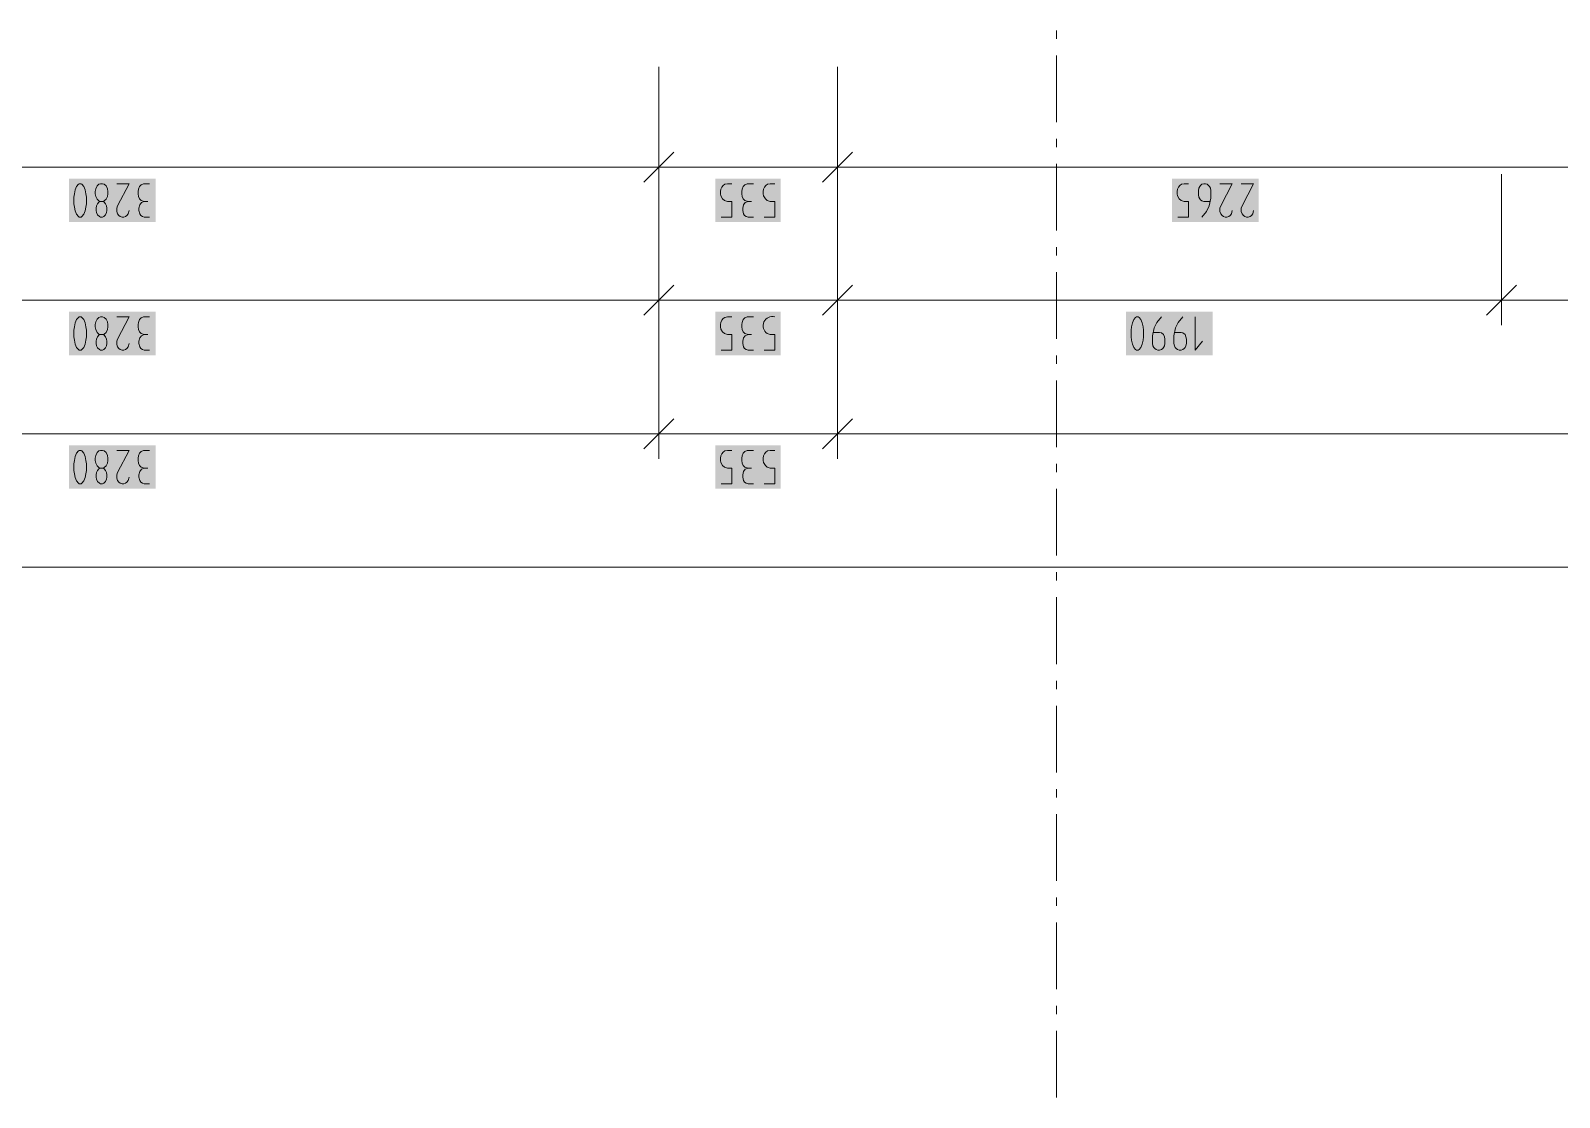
# Model space of a CAD drawing. Header units: millimetres. Extents: x 0 to 594, y 0 to 420.
# Drawn here: x 121.95 to 163.94, y 93.02 to 122.33 of the extents above; entities that cross this region are included whole.
import ezdxf

# ---------------------------------------------------------------- set-up
doc = ezdxf.new("R2010")
doc.units = ezdxf.units.MM
doc.header["$LTSCALE"] = 8
doc.layers.add('PDF_Koty delkove', color=7, linetype='Continuous')
doc.layers.add('PDF_Osy hlavni', color=7, linetype='Continuous')

msp = doc.modelspace()

# ---------------------------------------------------------------- linework, layer by layer
at = {"layer": 'PDF_Koty delkove', "lineweight": 18}
for points in [[(139.207, 118.581), (139.207, 121.329)], [(144.112, 118.581), (144.112, 121.329)], [(139.207, 119.268), (139.207, 118.581), (139.207, 117.894)], [(144.112, 119.268), (144.112, 118.581), (144.112, 117.894)], [(139.619, 118.993), (138.795, 118.169)], [(144.524, 118.993), (143.7, 118.169)], [(95.862, 118.581), (109.188, 118.581), (139.207, 118.581), (144.112, 118.581), (164.877, 118.581), (176.37, 118.581), (188.961, 118.581), (201.784, 118.581), (207.233, 118.581), (216.392, 118.581), (229.214, 118.581), (240.846, 118.581)], [(124.32, 118.123), (124.662, 118.123), (124.344, 117.512), (124.32, 117.451), (124.32, 117.359), (124.344, 117.299), (124.381, 117.253), (124.417, 117.222), (124.466, 117.207), (124.515, 117.207), (124.564, 117.222), (124.601, 117.253), (124.637, 117.299), (124.662, 117.39)], [(125.224, 118.123), (125.053, 118.123), (124.993, 118.092), (124.943, 118.046), (124.919, 117.97), (124.907, 117.909), (124.907, 117.848), (124.919, 117.772), (124.943, 117.711), (124.993, 117.665), (125.078, 117.634)], [(139.207, 114.923), (139.207, 118.389)], [(140.925, 117.207), (141.218, 117.207), (141.218, 117.634), (141.096, 117.634), (141.011, 117.665), (140.962, 117.711), (140.913, 117.787), (140.901, 117.848), (140.901, 117.909), (140.913, 117.97), (140.937, 118.031), (140.974, 118.077), (141.023, 118.108), (141.096, 118.123), (141.218, 118.123)], [(141.806, 118.123), (141.635, 118.123), (141.574, 118.092), (141.525, 118.046), (141.5, 117.97), (141.488, 117.909), (141.488, 117.848), (141.5, 117.772), (141.525, 117.711), (141.574, 117.665), (141.659, 117.634)], [(142.393, 117.207), (142.393, 117.634), (142.27, 117.634), (142.185, 117.665), (142.136, 117.711), (142.087, 117.787), (142.075, 117.848), (142.075, 117.909), (142.087, 117.97), (142.112, 118.031), (142.148, 118.077), (142.197, 118.108), (142.27, 118.123), (142.393, 118.123)], [(144.112, 114.923), (144.112, 118.389)], [(153.466, 117.207), (153.76, 117.207), (153.76, 117.634), (153.637, 117.634), (153.552, 117.665), (153.503, 117.711), (153.455, 117.787), (153.442, 117.848), (153.442, 117.909), (153.455, 117.97), (153.479, 118.031), (153.516, 118.077), (153.564, 118.108), (153.637, 118.123), (153.76, 118.123)], [(154.347, 117.634), (154.176, 117.634), (154.127, 117.65), (154.09, 117.68), (154.066, 117.711), (154.042, 117.756), (154.029, 117.817), (154.029, 117.939), (154.042, 118.001), (154.066, 118.046), (154.09, 118.077), (154.127, 118.108), (154.176, 118.123), (154.225, 118.123), (154.274, 118.108), (154.31, 118.077), (154.335, 118.046), (154.36, 118.001), (154.372, 117.939), (154.372, 117.726), (154.323, 117.512), (154.25, 117.359), (154.127, 117.207)], [(154.616, 118.123), (154.959, 118.123), (154.641, 117.512), (154.616, 117.451), (154.616, 117.359), (154.641, 117.299), (154.677, 117.253), (154.714, 117.222), (154.763, 117.207), (154.812, 117.207), (154.861, 117.222), (154.898, 117.253), (154.934, 117.299), (154.959, 117.39)], [(155.204, 118.123), (155.546, 118.123), (155.228, 117.512), (155.204, 117.451), (155.204, 117.359), (155.228, 117.299), (155.264, 117.253), (155.301, 117.222), (155.35, 117.207), (155.399, 117.207), (155.448, 117.222), (155.485, 117.253), (155.521, 117.299), (155.546, 117.39)], [(162.355, 114.923), (162.355, 118.389)], [(123.953, 117.634), (123.977, 117.619), (124.014, 117.573), (124.038, 117.512), (124.05, 117.451), (124.05, 117.39), (124.038, 117.329), (124.014, 117.268), (123.964, 117.222), (123.928, 117.207), (123.879, 117.207), (123.843, 117.222), (123.793, 117.268), (123.769, 117.329), (123.757, 117.39), (123.757, 117.451), (123.769, 117.512), (123.793, 117.573), (123.83, 117.619), (123.854, 117.634)], [(124.98, 117.253), (124.955, 117.299), (124.931, 117.39), (124.931, 117.451), (124.955, 117.543), (125.004, 117.604), (125.078, 117.634), (125.175, 117.634)], [(141.806, 117.207), (141.659, 117.207), (141.61, 117.222), (141.561, 117.253), (141.536, 117.299), (141.512, 117.39), (141.512, 117.451), (141.536, 117.543), (141.585, 117.604), (141.659, 117.634), (141.756, 117.634)], [(125.224, 117.207), (125.078, 117.207), (125.029, 117.222), (124.98, 117.253)], [(142.099, 117.207), (142.393, 117.207)], [(139.207, 111.254), (139.207, 115.636)], [(139.207, 115.61), (139.207, 114.923), (139.207, 114.236)], [(144.112, 111.254), (144.112, 115.636)], [(144.112, 115.61), (144.112, 114.923), (144.112, 114.236)], [(162.355, 115.61), (162.355, 114.923), (162.355, 114.236)], [(139.619, 115.335), (138.795, 114.511)], [(144.524, 115.335), (143.7, 114.511)], [(162.767, 115.335), (161.943, 114.511)], [(542.628, 114.923), (535.955, 114.923), (527.974, 114.923), (509.656, 114.923), (471.922, 114.923), (428.509, 114.923), (397.232, 114.923), (368.84, 114.923), (332.021, 114.923), (303.629, 114.923), (281.831, 114.923), (253.439, 114.923), (216.621, 114.923), (188.229, 114.923), (162.355, 114.923), (144.112, 114.923), (139.207, 114.923), (109.188, 114.923), (95.862, 114.923)], [(124.32, 114.465), (124.662, 114.465), (124.344, 113.854), (124.32, 113.793), (124.32, 113.702), (124.344, 113.641), (124.381, 113.595), (124.417, 113.564), (124.466, 113.549), (124.515, 113.549), (124.564, 113.564), (124.601, 113.595), (124.637, 113.641), (124.662, 113.732)], [(125.224, 114.465), (125.053, 114.465), (124.993, 114.434), (124.943, 114.388), (124.919, 114.312), (124.907, 114.251), (124.907, 114.19), (124.919, 114.114), (124.943, 114.053), (124.993, 114.007), (125.078, 113.976)], [(140.925, 113.549), (141.218, 113.549), (141.218, 113.976), (141.096, 113.976), (141.011, 114.007), (140.962, 114.053), (140.913, 114.129), (140.901, 114.19), (140.901, 114.251), (140.913, 114.312), (140.937, 114.373), (140.974, 114.419), (141.023, 114.45), (141.096, 114.465), (141.218, 114.465)], [(141.806, 114.465), (141.635, 114.465), (141.574, 114.434), (141.525, 114.388), (141.5, 114.312), (141.488, 114.251), (141.488, 114.19), (141.5, 114.114), (141.525, 114.053), (141.574, 114.007), (141.659, 113.976)], [(153.013, 114.465), (152.89, 114.312), (152.817, 114.159), (152.768, 113.946), (152.768, 113.732), (152.781, 113.671), (152.805, 113.626), (152.829, 113.595), (152.866, 113.564), (152.915, 113.549), (152.964, 113.549), (153.013, 113.564), (153.049, 113.595), (153.074, 113.626), (153.099, 113.671), (153.111, 113.732), (153.111, 113.854), (153.099, 113.915), (153.074, 113.976), (153.013, 114.022), (152.964, 114.038), (152.793, 114.038)], [(153.6, 114.465), (153.477, 114.312), (153.404, 114.159), (153.356, 113.946), (153.356, 113.732), (153.368, 113.671), (153.392, 113.626), (153.416, 113.595), (153.453, 113.564), (153.502, 113.549), (153.551, 113.549), (153.6, 113.564), (153.637, 113.595), (153.661, 113.626), (153.686, 113.671), (153.698, 113.732), (153.698, 113.854), (153.686, 113.915), (153.661, 113.976), (153.6, 114.022), (153.551, 114.038)], [(153.943, 114.465), (153.943, 113.549), (154.138, 113.793)], [(124.038, 113.854), (124.05, 113.793), (124.05, 113.732), (124.038, 113.671), (124.014, 113.61), (123.964, 113.564), (123.928, 113.549), (123.879, 113.549), (123.843, 113.564), (123.793, 113.61), (123.769, 113.671), (123.757, 113.732), (123.757, 113.793), (123.769, 113.854), (123.793, 113.915), (123.83, 113.961), (123.854, 113.976)], [(123.953, 113.976), (123.977, 113.961), (124.014, 113.915), (124.038, 113.854)], [(124.931, 113.793), (124.955, 113.885), (125.004, 113.946), (125.078, 113.976), (125.175, 113.976)], [(141.806, 113.549), (141.659, 113.549), (141.61, 113.564), (141.561, 113.595), (141.536, 113.641), (141.512, 113.732), (141.512, 113.793), (141.536, 113.885), (141.585, 113.946), (141.659, 113.976), (141.756, 113.976)], [(153.551, 114.038), (153.38, 114.038)], [(125.224, 113.549), (125.078, 113.549), (125.029, 113.564), (124.98, 113.595), (124.955, 113.641), (124.931, 113.732), (124.931, 113.793)], [(139.207, 111.941), (139.207, 111.254), (139.207, 110.567)], [(144.112, 111.941), (144.112, 111.254), (144.112, 110.567)], [(139.619, 111.666), (138.795, 110.842)], [(144.524, 111.666), (143.7, 110.842)], [(527.974, 111.254), (337.345, 111.254), (144.112, 111.254), (139.207, 111.254), (109.188, 111.254), (95.862, 111.254)], [(123.145, 110.429), (123.145, 110.246), (123.158, 110.155), (123.182, 110.048), (123.219, 109.956), (123.267, 109.895), (123.292, 109.88), (123.341, 109.88), (123.366, 109.895), (123.414, 109.956), (123.451, 110.048), (123.476, 110.155), (123.488, 110.246), (123.488, 110.429), (123.476, 110.521), (123.451, 110.628), (123.414, 110.719), (123.366, 110.781), (123.341, 110.796), (123.292, 110.796), (123.267, 110.781), (123.219, 110.719), (123.182, 110.628), (123.158, 110.521), (123.145, 110.429)], [(124.32, 110.796), (124.662, 110.796), (124.344, 110.185), (124.32, 110.124), (124.32, 110.032), (124.344, 109.972), (124.381, 109.926), (124.417, 109.895), (124.466, 109.88)], [(125.224, 110.796), (125.053, 110.796), (124.993, 110.765), (124.943, 110.719), (124.919, 110.643), (124.907, 110.582), (124.907, 110.521), (124.919, 110.445), (124.943, 110.384), (124.993, 110.338), (125.078, 110.307)], [(140.925, 109.88), (141.218, 109.88), (141.218, 110.307), (141.096, 110.307), (141.011, 110.338), (140.962, 110.384), (140.913, 110.46), (140.901, 110.521), (140.901, 110.582), (140.913, 110.643), (140.937, 110.704), (140.974, 110.75), (141.023, 110.781), (141.096, 110.796), (141.218, 110.796)], [(141.574, 110.765), (141.525, 110.719), (141.5, 110.643), (141.488, 110.582), (141.488, 110.521), (141.5, 110.445), (141.525, 110.384), (141.574, 110.338), (141.659, 110.307)], [(141.806, 110.796), (141.635, 110.796), (141.574, 110.765)], [(142.099, 109.88), (142.393, 109.88), (142.393, 110.307), (142.27, 110.307), (142.185, 110.338), (142.136, 110.384), (142.087, 110.46), (142.075, 110.521), (142.075, 110.582), (142.087, 110.643), (142.112, 110.704), (142.148, 110.75), (142.197, 110.781), (142.27, 110.796), (142.393, 110.796)], [(123.953, 110.307), (123.977, 110.292), (124.014, 110.246), (124.038, 110.185), (124.05, 110.124), (124.05, 110.063), (124.038, 110.002), (124.014, 109.941), (123.964, 109.895), (123.928, 109.88), (123.879, 109.88), (123.843, 109.895), (123.793, 109.941), (123.769, 110.002), (123.757, 110.063), (123.757, 110.124), (123.769, 110.185), (123.793, 110.246), (123.83, 110.292), (123.854, 110.307)], [(124.466, 109.88), (124.515, 109.88), (124.564, 109.895), (124.601, 109.926), (124.637, 109.972), (124.662, 110.063)], [(125.224, 109.88), (125.078, 109.88), (125.029, 109.895), (124.98, 109.926), (124.955, 109.972), (124.931, 110.063), (124.931, 110.124), (124.955, 110.216), (125.004, 110.277), (125.078, 110.307), (125.175, 110.307)], [(141.806, 109.88), (141.659, 109.88), (141.61, 109.895), (141.561, 109.926), (141.536, 109.972), (141.512, 110.063), (141.512, 110.124), (141.536, 110.216), (141.585, 110.277), (141.659, 110.307), (141.756, 110.307)], [(527.974, 107.591), (313.269, 107.591), (95.862, 107.591)]]:
    msp.add_lwpolyline(points, dxfattribs=at)
for points in [[(123.145, 117.756), (123.145, 117.573), (123.158, 117.482), (123.182, 117.375), (123.219, 117.283), (123.267, 117.222), (123.292, 117.207), (123.341, 117.207), (123.366, 117.222), (123.414, 117.283), (123.451, 117.375), (123.476, 117.482), (123.488, 117.573), (123.488, 117.756), (123.476, 117.848), (123.451, 117.955), (123.414, 118.046), (123.366, 118.108), (123.341, 118.123), (123.292, 118.123), (123.267, 118.108), (123.219, 118.046), (123.182, 117.955), (123.158, 117.848)], [(123.732, 117.909), (123.732, 117.848), (123.745, 117.772), (123.781, 117.696), (123.83, 117.65), (123.854, 117.634), (123.953, 117.634), (123.977, 117.65), (124.026, 117.696), (124.063, 117.772), (124.075, 117.848), (124.075, 117.909), (124.063, 117.985), (124.026, 118.062), (123.977, 118.108), (123.928, 118.123), (123.879, 118.123), (123.83, 118.108), (123.781, 118.062), (123.745, 117.985)], [(123.145, 114.098), (123.145, 113.915), (123.158, 113.824), (123.182, 113.717), (123.219, 113.626), (123.267, 113.564), (123.292, 113.549), (123.341, 113.549), (123.366, 113.564), (123.414, 113.626), (123.451, 113.717), (123.476, 113.824), (123.488, 113.915), (123.488, 114.098), (123.476, 114.19), (123.451, 114.297), (123.414, 114.388), (123.366, 114.45), (123.341, 114.465), (123.292, 114.465), (123.267, 114.45), (123.219, 114.388), (123.182, 114.297), (123.158, 114.19)], [(123.732, 114.251), (123.732, 114.19), (123.745, 114.114), (123.781, 114.038), (123.83, 113.992), (123.854, 113.976), (123.953, 113.976), (123.977, 113.992), (124.026, 114.038), (124.063, 114.114), (124.075, 114.19), (124.075, 114.251), (124.063, 114.327), (124.026, 114.404), (123.977, 114.45), (123.928, 114.465), (123.879, 114.465), (123.83, 114.45), (123.781, 114.404), (123.745, 114.327)], [(152.181, 114.098), (152.181, 113.915), (152.194, 113.824), (152.218, 113.717), (152.255, 113.626), (152.303, 113.564), (152.328, 113.549), (152.377, 113.549), (152.401, 113.564), (152.45, 113.626), (152.487, 113.717), (152.512, 113.824), (152.524, 113.915), (152.524, 114.098), (152.512, 114.19), (152.487, 114.297), (152.45, 114.388), (152.401, 114.45), (152.377, 114.465), (152.328, 114.465), (152.303, 114.45), (152.255, 114.388), (152.218, 114.297), (152.194, 114.19)], [(123.732, 110.582), (123.732, 110.521), (123.745, 110.445), (123.781, 110.368), (123.83, 110.323), (123.854, 110.307), (123.953, 110.307), (123.977, 110.323), (124.026, 110.368), (124.063, 110.445), (124.075, 110.521), (124.075, 110.582), (124.063, 110.658), (124.026, 110.735), (123.977, 110.781), (123.928, 110.796), (123.879, 110.796), (123.83, 110.781), (123.781, 110.735), (123.745, 110.658)]]:
    msp.add_lwpolyline(points, close=True, dxfattribs=at)
msp.add_lwpolyline([(142.099, 113.549), (142.393, 113.549), (142.393, 113.976), (142.27, 113.976), (142.185, 114.007, -0.843852), (142.393, 114.465)], format="xyb", dxfattribs=at)
at = {"layer": 'PDF_Koty delkove', "color": 7, "lineweight": 18, "true_color": 0xffffff, "transparency": 33554559}
for points in [[(125.387, 118.261), (123.008, 118.261), (125.387, 117.07), (123.008, 117.07)], [(142.555, 118.261), (140.764, 118.261), (142.555, 117.07), (140.764, 117.07)], [(155.684, 118.261), (153.305, 118.261), (155.684, 117.07), (153.305, 117.07)], [(125.387, 114.603), (123.008, 114.603), (125.387, 113.412), (123.008, 113.412)], [(142.555, 114.603), (140.764, 114.603), (142.555, 113.412), (140.764, 113.412)], [(154.423, 114.603), (152.044, 114.603), (154.423, 113.412), (152.044, 113.412)], [(125.387, 110.934), (123.008, 110.934), (125.387, 109.743), (123.008, 109.743)], [(142.555, 110.934), (140.764, 110.934), (142.555, 109.743), (140.764, 109.743)]]:
    msp.add_solid(points, dxfattribs=at)
at = {"layer": 'PDF_Osy hlavni', "lineweight": 18}
for points in [[(150.128, 122.101), (150.128, 122.33)], [(150.128, 119.811), (150.128, 121.643)], [(150.128, 119.124), (150.128, 119.353)], [(150.128, 116.834), (150.128, 118.666)], [(150.128, 116.147), (150.128, 116.376)], [(150.128, 113.858), (150.128, 115.69)], [(150.128, 113.171), (150.128, 113.4)], [(150.128, 110.881), (150.128, 112.713)], [(150.128, 110.194), (150.128, 110.423)], [(150.128, 107.905), (150.128, 109.736)], [(150.128, 107.218), (150.128, 107.447)], [(150.128, 104.928), (150.128, 106.76)], [(150.128, 104.241), (150.128, 104.47)], [(150.128, 101.951), (150.128, 103.783)], [(150.128, 101.264), (150.128, 101.493)], [(150.128, 98.975), (150.128, 100.807)], [(150.128, 98.288), (150.128, 98.517)], [(150.128, 95.998), (150.128, 97.83)], [(150.128, 95.311), (150.128, 95.54)], [(150.128, 93.022), (150.128, 94.853)]]:
    msp.add_lwpolyline(points, dxfattribs=at)

doc.saveas('drawing.dxf')
